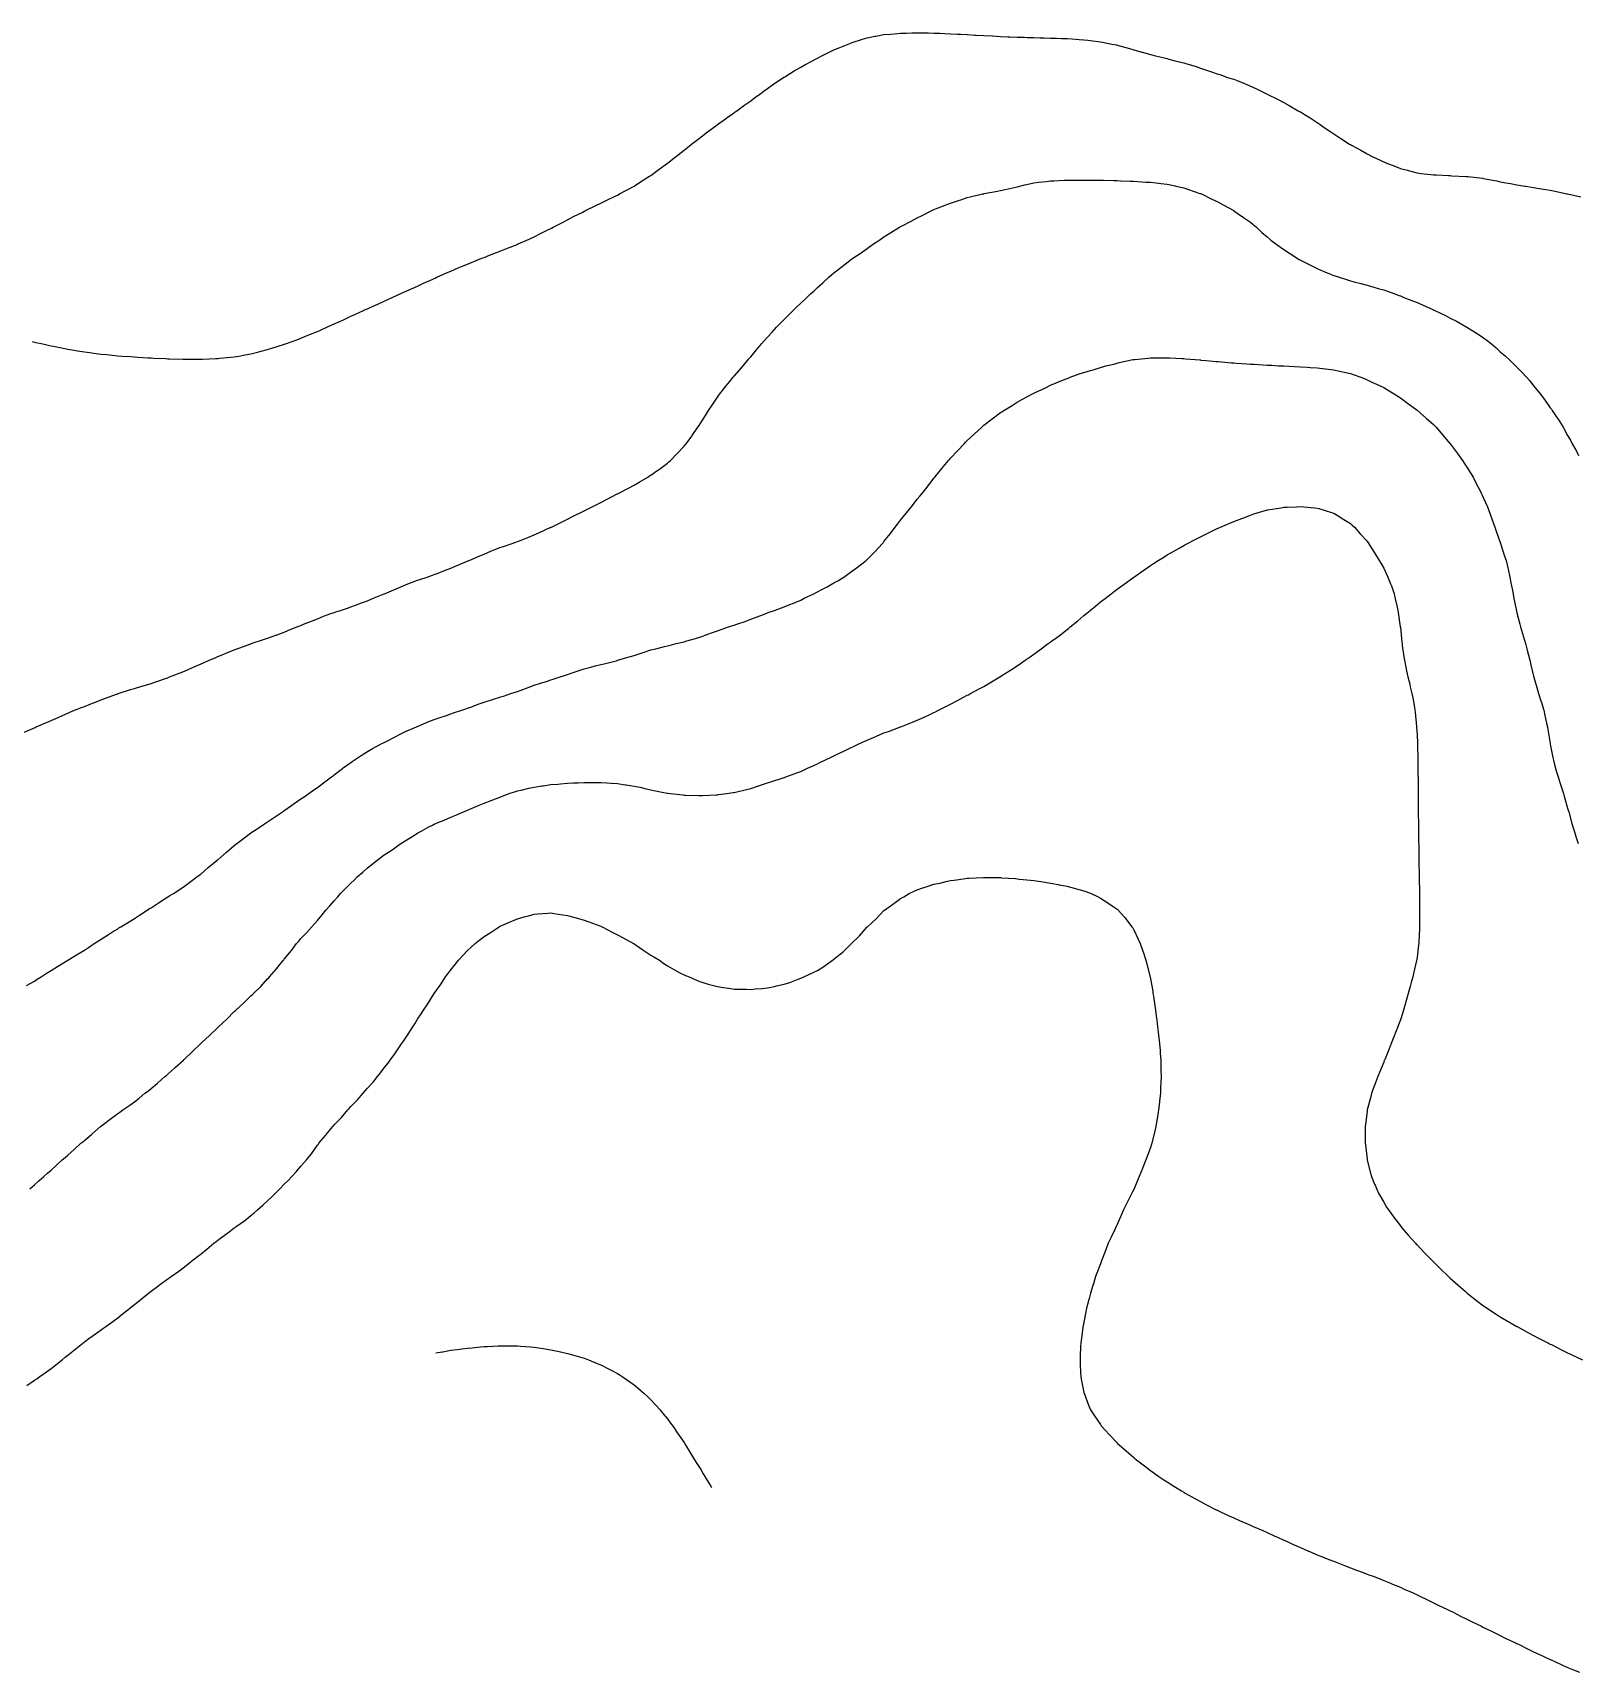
# Model space of a CAD drawing. Extents: x -717077 to -715000, y -984627 to -984000.
# Drawn here: x -716878.6 to -716785.9, y -984549.3 to -984450.8 of the extents above; entities that cross this region are included whole.
import ezdxf

# ---------------------------------------------------------------- set-up
doc = ezdxf.new("R2010")
doc.units = 0
doc.layers.add('buffer_B1_0_1_clip', color=7, linetype='Continuous')

msp = doc.modelspace()

# ---------------------------------------------------------------- linework, layer by layer
at = {"layer": 'buffer_B1_0_1_clip'}
for points in [[(-716878.644, -984469.357), (-716878.5, -984469.39), (-716878.409, -984469.41), (-716878.006, -984469.501), (-716877.595, -984469.596), (-716877.5, -984469.618), (-716877.354, -984469.648), (-716876.767, -984469.768), (-716876.5, -984469.822), (-716876.117, -984469.884), (-716875.917, -984469.918), (-716875.5, -984469.985), (-716875.043, -984470.044), (-716874.947, -984470.055), (-716874.5, -984470.111), (-716874.146, -984470.147), (-716873.824, -984470.177), (-716873.5, -984470.21), (-716873.23, -984470.231), (-716872.734, -984470.268), (-716872.5, -984470.286), (-716872.298, -984470.299), (-716871.665, -984470.337), (-716871.5, -984470.347), (-716871.353, -984470.354), (-716870.616, -984470.386), (-716870.5, -984470.391), (-716870.393, -984470.394), (-716869.582, -984470.419), (-716869.5, -984470.422), (-716869.421, -984470.421), (-716868.577, -984470.424), (-716868.5, -984470.424), (-716868.419, -984470.42), (-716867.614, -984470.388), (-716867.5, -984470.383), (-716867.367, -984470.368), (-716866.702, -984470.3), (-716866.5, -984470.278), (-716866.229, -984470.23), (-716865.84, -984470.161), (-716865.5, -984470.101), (-716865.022, -984469.979), (-716864.963, -984469.964), (-716864.5, -984469.846), (-716864.239, -984469.762), (-716863.541, -984469.542), (-716863.5, -984469.529), (-716863.48, -984469.522), (-716863.424, -984469.501), (-716862.749, -984469.252), (-716862.5, -984469.161), (-716862.034, -984468.968), (-716861.921, -984468.922), (-716861.5, -984468.75), (-716861.33, -984468.672), (-716860.946, -984468.501), (-716860.637, -984468.364), (-716860.5, -984468.305), (-716860.136, -984468.137), (-716859.951, -984468.051), (-716859.5, -984467.848), (-716859.265, -984467.737), (-716858.749, -984467.501), (-716858.577, -984467.424), (-716858.5, -984467.391), (-716858.298, -984467.299), (-716857.89, -984467.111), (-716857.5, -984466.938), (-716857.202, -984466.799), (-716856.546, -984466.501), (-716856.514, -984466.487), (-716856.5, -984466.481), (-716856.464, -984466.465), (-716855.827, -984466.174), (-716855.5, -984466.029), (-716855.139, -984465.863), (-716854.633, -984465.634), (-716854.5, -984465.574), (-716854.45, -984465.551), (-716854.341, -984465.501), (-716853.758, -984465.243), (-716853.5, -984465.131), (-716853.059, -984464.943), (-716852.857, -984464.858), (-716852.5, -984464.708), (-716852.353, -984464.648), (-716851.987, -984464.501), (-716851.639, -984464.362), (-716851.5, -984464.306), (-716851.18, -984464.181), (-716850.921, -984464.081), (-716850.5, -984463.914), (-716850.202, -984463.8), (-716849.524, -984463.525), (-716849.5, -984463.515), (-716849.49, -984463.511), (-716849.467, -984463.501), (-716848.794, -984463.207), (-716848.5, -984463.072), (-716848.119, -984462.883), (-716847.642, -984462.643), (-716847.5, -984462.572), (-716847.454, -984462.547), (-716847.368, -984462.501), (-716846.797, -984462.205), (-716846.5, -984462.055), (-716846.138, -984461.863), (-716845.583, -984461.584), (-716845.5, -984461.542), (-716845.474, -984461.528), (-716845.419, -984461.501), (-716844.804, -984461.197), (-716844.5, -984461.051), (-716844.131, -984460.87), (-716843.627, -984460.628), (-716843.5, -984460.567), (-716843.458, -984460.544), (-716843.376, -984460.501), (-716842.5, -984460.024), (-716842.181, -984459.821), (-716841.67, -984459.501), (-716841.567, -984459.435), (-716841.5, -984459.393), (-716841.078, -984459.079), (-716840.989, -984459.013), (-716840.5, -984458.66), (-716840.414, -984458.588), (-716840.304, -984458.501), (-716839.857, -984458.145), (-716839.5, -984457.873), (-716839.299, -984457.703), (-716839.047, -984457.501), (-716838.74, -984457.261), (-716838.5, -984457.083), (-716838.177, -984456.824), (-716837.737, -984456.501), (-716837.6, -984456.401), (-716837.5, -984456.332), (-716837.02, -984455.982), (-716836.896, -984455.898), (-716836.5, -984455.623), (-716836.43, -984455.572), (-716836.329, -984455.501), (-716835.848, -984455.153), (-716835.5, -984454.909), (-716835.272, -984454.729), (-716834.962, -984454.501), (-716834.696, -984454.306), (-716834.5, -984454.172), (-716834.112, -984453.889), (-716833.526, -984453.501), (-716833.511, -984453.491), (-716833.5, -984453.484), (-716833.457, -984453.458), (-716832.894, -984453.107), (-716832.5, -984452.878), (-716832.257, -984452.744), (-716831.799, -984452.501), (-716831.605, -984452.397), (-716831.5, -984452.343), (-716831.185, -984452.186), (-716830.94, -984452.061), (-716830.5, -984451.852), (-716830.256, -984451.745), (-716829.653, -984451.501), (-716829.545, -984451.457), (-716829.5, -984451.44), (-716829.41, -984451.411), (-716828.793, -984451.208), (-716828.5, -984451.12), (-716828.032, -984451.033), (-716827.979, -984451.023), (-716827.5, -984450.935), (-716827.102, -984450.9), (-716826.877, -984450.878), (-716826.5, -984450.845), (-716826.163, -984450.838), (-716825.829, -984450.83), (-716825.5, -984450.823), (-716825.172, -984450.829), (-716824.833, -984450.834), (-716824.5, -984450.84), (-716824.147, -984450.855), (-716823.865, -984450.867), (-716823.5, -984450.881), (-716823.101, -984450.901), (-716822.911, -984450.912), (-716822.5, -984450.932), (-716822.045, -984450.957), (-716821.961, -984450.962), (-716821.5, -984450.987), (-716821.011, -984451.012), (-716820.988, -984451.013), (-716820.5, -984451.039), (-716820.057, -984451.058), (-716819.94, -984451.061), (-716819.5, -984451.08), (-716819.093, -984451.094), (-716818.904, -984451.098), (-716818.5, -984451.111), (-716818.122, -984451.123), (-716817.874, -984451.127), (-716817.5, -984451.138), (-716817.151, -984451.152), (-716816.841, -984451.16), (-716816.5, -984451.173), (-716816.193, -984451.194), (-716815.784, -984451.218), (-716815.5, -984451.237), (-716815.265, -984451.266), (-716814.664, -984451.337), (-716814.5, -984451.357), (-716814.38, -984451.381), (-716813.813, -984451.501), (-716813.549, -984451.55), (-716813.5, -984451.559), (-716813.417, -984451.584), (-716812.762, -984451.763), (-716812.5, -984451.847), (-716812.019, -984451.982), (-716811.989, -984451.991), (-716811.5, -984452.131), (-716811.203, -984452.204), (-716810.668, -984452.333), (-716810.5, -984452.374), (-716810.399, -984452.4), (-716810.022, -984452.501), (-716809.597, -984452.598), (-716809.5, -984452.621), (-716809.323, -984452.678), (-716808.825, -984452.827), (-716808.5, -984452.94), (-716808.078, -984453.079), (-716807.837, -984453.164), (-716807.5, -984453.279), (-716807.335, -984453.336), (-716806.873, -984453.501), (-716806.588, -984453.589), (-716806.5, -984453.617), (-716806.305, -984453.697), (-716805.863, -984453.865), (-716805.5, -984454.026), (-716805.171, -984454.172), (-716804.502, -984454.501), (-716804.501, -984454.502), (-716804.5, -984454.502), (-716804.498, -984454.503), (-716803.826, -984454.827), (-716803.5, -984455.008), (-716803.179, -984455.18), (-716802.634, -984455.501), (-716802.546, -984455.547), (-716802.5, -984455.573), (-716802.315, -984455.686), (-716801.918, -984455.92), (-716801.5, -984456.206), (-716801.32, -984456.322), (-716801.073, -984456.501), (-716800.727, -984456.728), (-716800.5, -984456.896), (-716800.126, -984457.127), (-716799.554, -984457.501), (-716799.52, -984457.521), (-716799.5, -984457.533), (-716799.43, -984457.571), (-716798.87, -984457.871), (-716798.5, -984458.09), (-716798.222, -984458.223), (-716797.671, -984458.501), (-716797.553, -984458.554), (-716797.5, -984458.579), (-716797.371, -984458.63), (-716796.832, -984458.834), (-716796.5, -984458.974), (-716796.08, -984459.081), (-716795.862, -984459.139), (-716795.5, -984459.233), (-716795.26, -984459.262), (-716794.673, -984459.329), (-716794.5, -984459.349), (-716794.356, -984459.357), (-716793.608, -984459.393), (-716793.5, -984459.399), (-716793.403, -984459.404), (-716792.549, -984459.452), (-716792.5, -984459.454), (-716792.457, -984459.458), (-716792.082, -984459.501), (-716791.557, -984459.558), (-716791.5, -984459.566), (-716791.417, -984459.585), (-716790.712, -984459.713), (-716790.5, -984459.765), (-716790.172, -984459.829), (-716789.879, -984459.88), (-716789.5, -984459.958), (-716789.029, -984460.03), (-716788.959, -984460.042), (-716788.5, -984460.114), (-716788.165, -984460.166), (-716787.765, -984460.237), (-716787.5, -984460.279), (-716787.312, -984460.313), (-716786.511, -984460.491), (-716786.5, -984460.493), (-716786.493, -984460.494), (-716786.459, -984460.501), (-716785.669, -984460.67)], [(-716879.157, -984492.844), (-716878.594, -984492.595), (-716878.5, -984492.553), (-716878.465, -984492.537), (-716878.387, -984492.501), (-716877.77, -984492.232), (-716877.5, -984492.118), (-716877.074, -984491.928), (-716876.817, -984491.818), (-716876.5, -984491.68), (-716876.376, -984491.625), (-716876.09, -984491.501), (-716875.671, -984491.331), (-716875.5, -984491.265), (-716875.109, -984491.11), (-716874.954, -984491.048), (-716874.5, -984490.874), (-716874.229, -984490.773), (-716873.518, -984490.519), (-716873.5, -984490.513), (-716873.492, -984490.51), (-716873.468, -984490.501), (-716872.739, -984490.262), (-716872.5, -984490.188), (-716872.055, -984490.056), (-716871.971, -984490.031), (-716871.5, -984489.89), (-716871.211, -984489.791), (-716870.567, -984489.568), (-716870.5, -984489.545), (-716870.47, -984489.532), (-716870.395, -984489.501), (-716869.756, -984489.245), (-716869.5, -984489.146), (-716869.05, -984488.951), (-716868.878, -984488.879), (-716868.5, -984488.719), (-716868.353, -984488.648), (-716868.02, -984488.501), (-716867.657, -984488.344), (-716867.5, -984488.281), (-716867.13, -984488.131), (-716866.946, -984488.055), (-716866.5, -984487.88), (-716866.231, -984487.771), (-716865.504, -984487.505), (-716865.5, -984487.503), (-716865.499, -984487.503), (-716865.494, -984487.501), (-716864.745, -984487.256), (-716864.5, -984487.175), (-716864.006, -984486.996), (-716863.989, -984486.99), (-716863.5, -984486.814), (-716863.283, -984486.719), (-716862.741, -984486.501), (-716862.57, -984486.432), (-716862.5, -984486.405), (-716862.34, -984486.341), (-716861.858, -984486.144), (-716861.5, -984486.006), (-716861.141, -984485.86), (-716860.698, -984485.699), (-716860.5, -984485.623), (-716860.408, -984485.594), (-716860.118, -984485.501), (-716859.655, -984485.346), (-716859.5, -984485.294), (-716859.17, -984485.172), (-716858.923, -984485.079), (-716858.5, -984484.923), (-716858.208, -984484.794), (-716857.505, -984484.506), (-716857.5, -984484.504), (-716857.498, -984484.503), (-716857.494, -984484.501), (-716856.793, -984484.208), (-716856.5, -984484.091), (-716856.083, -984483.918), (-716855.815, -984483.816), (-716855.5, -984483.692), (-716855.357, -984483.645), (-716854.926, -984483.501), (-716854.611, -984483.391), (-716854.5, -984483.352), (-716854.259, -984483.26), (-716853.883, -984483.118), (-716853.5, -984482.972), (-716853.175, -984482.827), (-716852.567, -984482.568), (-716852.5, -984482.539), (-716852.474, -984482.528), (-716852.41, -984482.501), (-716851.771, -984482.23), (-716851.5, -984482.119), (-716851.065, -984481.936), (-716850.851, -984481.852), (-716850.5, -984481.71), (-716850.343, -984481.659), (-716849.88, -984481.501), (-716849.599, -984481.402), (-716849.5, -984481.366), (-716849.278, -984481.279), (-716848.876, -984481.126), (-716848.5, -984480.976), (-716848.176, -984480.826), (-716847.531, -984480.532), (-716847.5, -984480.518), (-716847.489, -984480.513), (-716847.464, -984480.501), (-716846.814, -984480.187), (-716846.5, -984480.034), (-716846.149, -984479.852), (-716845.542, -984479.544), (-716845.5, -984479.522), (-716845.486, -984479.515), (-716845.458, -984479.501), (-716844.819, -984479.183), (-716844.5, -984479.021), (-716844.158, -984478.843), (-716843.508, -984478.509), (-716843.5, -984478.505), (-716843.498, -984478.504), (-716843.493, -984478.501), (-716842.837, -984478.164), (-716842.5, -984477.981), (-716842.194, -984477.807), (-716841.676, -984477.501), (-716841.568, -984477.434), (-716841.5, -984477.388), (-716841.128, -984477.129), (-716840.976, -984477.025), (-716840.5, -984476.663), (-716840.413, -984476.589), (-716840.317, -984476.501), (-716839.907, -984476.094), (-716839.5, -984475.647), (-716839.433, -984475.569), (-716839.379, -984475.501), (-716839.038, -984475.039), (-716839.006, -984474.996), (-716838.674, -984474.501), (-716838.602, -984474.399), (-716838.5, -984474.243), (-716838.207, -984473.795), (-716838.025, -984473.501), (-716837.811, -984473.191), (-716837.5, -984472.711), (-716837.414, -984472.588), (-716837.358, -984472.501), (-716836.975, -984472.027), (-716836.775, -984471.776), (-716836.556, -984471.501), (-716836.53, -984471.471), (-716836.5, -984471.435), (-716836.054, -984470.947), (-716835.695, -984470.501), (-716835.603, -984470.398), (-716835.5, -984470.275), (-716835.143, -984469.859), (-716834.855, -984469.501), (-716834.686, -984469.315), (-716834.5, -984469.102), (-716834.209, -984468.792), (-716833.948, -984468.501), (-716833.726, -984468.276), (-716833.5, -984468.037), (-716833.226, -984467.775), (-716832.954, -984467.501), (-716832.721, -984467.281), (-716832.5, -984467.06), (-716832.206, -984466.796), (-716831.905, -984466.501), (-716831.692, -984466.309), (-716831.5, -984466.126), (-716831.166, -984465.835), (-716830.808, -984465.501), (-716830.64, -984465.361), (-716830.5, -984465.241), (-716830.084, -984464.918), (-716829.559, -984464.501), (-716829.525, -984464.476), (-716829.5, -984464.457), (-716829.363, -984464.364), (-716828.928, -984464.073), (-716828.5, -984463.766), (-716828.344, -984463.657), (-716828.128, -984463.501), (-716827.75, -984463.252), (-716827.5, -984463.083), (-716827.143, -984462.859), (-716826.575, -984462.501), (-716826.528, -984462.473), (-716826.5, -984462.457), (-716826.407, -984462.408), (-716825.871, -984462.131), (-716825.5, -984461.932), (-716825.212, -984461.789), (-716824.634, -984461.501), (-716824.542, -984461.46), (-716824.5, -984461.441), (-716824.402, -984461.403), (-716823.824, -984461.177), (-716823.5, -984461.053), (-716823.09, -984460.911), (-716822.825, -984460.826), (-716822.5, -984460.717), (-716822.324, -984460.677), (-716821.584, -984460.501), (-716821.515, -984460.486), (-716821.5, -984460.483), (-716821.477, -984460.479), (-716820.677, -984460.325), (-716820.5, -984460.29), (-716820.229, -984460.23), (-716819.856, -984460.145), (-716819.5, -984460.068), (-716819.043, -984459.959), (-716818.937, -984459.938), (-716818.5, -984459.84), (-716818.202, -984459.8), (-716817.747, -984459.748), (-716817.5, -984459.716), (-716817.297, -984459.704), (-716816.677, -984459.678), (-716816.5, -984459.669), (-716816.335, -984459.667), (-716815.666, -984459.667), (-716815.5, -984459.665), (-716815.336, -984459.666), (-716814.678, -984459.679), (-716814.5, -984459.68), (-716814.319, -984459.682), (-716813.699, -984459.7), (-716813.5, -984459.702), (-716813.294, -984459.707), (-716812.729, -984459.73), (-716812.5, -984459.736), (-716812.252, -984459.749), (-716811.781, -984459.783), (-716811.5, -984459.797), (-716811.165, -984459.837), (-716810.873, -984459.875), (-716810.5, -984459.917), (-716810.019, -984460.02), (-716809.971, -984460.03), (-716809.5, -984460.13), (-716809.224, -984460.225), (-716808.535, -984460.467), (-716808.5, -984460.479), (-716808.446, -984460.501), (-716807.808, -984460.809), (-716807.5, -984460.947), (-716807.145, -984461.147), (-716806.506, -984461.501), (-716806.502, -984461.504), (-716806.5, -984461.505), (-716806.487, -984461.514), (-716805.92, -984461.921), (-716805.5, -984462.204), (-716805.335, -984462.336), (-716805.129, -984462.501), (-716804.807, -984462.808), (-716804.5, -984463.073), (-716804.27, -984463.271), (-716803.969, -984463.501), (-716803.701, -984463.702), (-716803.5, -984463.835), (-716803.102, -984464.104), (-716802.572, -984464.429), (-716802.5, -984464.475), (-716802.483, -984464.484), (-716802.452, -984464.501), (-716801.821, -984464.822), (-716801.5, -984464.968), (-716801.13, -984465.131), (-716800.692, -984465.309), (-716800.5, -984465.39), (-716800.419, -984465.42), (-716800.178, -984465.501), (-716799.663, -984465.664), (-716799.5, -984465.711), (-716799.213, -984465.788), (-716798.88, -984465.881), (-716798.5, -984465.979), (-716798.094, -984466.095), (-716797.831, -984466.17), (-716797.5, -984466.264), (-716797.323, -984466.324), (-716796.838, -984466.501), (-716796.59, -984466.592), (-716796.5, -984466.627), (-716796.293, -984466.708), (-716795.869, -984466.87), (-716795.5, -984467.021), (-716795.162, -984467.163), (-716794.557, -984467.444), (-716794.5, -984467.47), (-716794.478, -984467.479), (-716794.431, -984467.501), (-716793.797, -984467.798), (-716793.5, -984467.949), (-716793.136, -984468.137), (-716792.5, -984468.501), (-716792.5, -984468.501), (-716792.5, -984468.502), (-716792.499, -984468.502), (-716791.881, -984468.883), (-716791.5, -984469.142), (-716791.289, -984469.29), (-716791.021, -984469.501), (-716790.742, -984469.743), (-716790.5, -984469.971), (-716790.217, -984470.218), (-716789.91, -984470.501), (-716789.697, -984470.699), (-716789.5, -984470.897), (-716789.197, -984471.198), (-716788.922, -984471.501), (-716788.729, -984471.73), (-716788.5, -984472.027), (-716788.284, -984472.285), (-716788.115, -984472.501), (-716787.845, -984472.847), (-716787.5, -984473.341), (-716787.431, -984473.432), (-716787.382, -984473.501), (-716787.138, -984473.863), (-716787.025, -984474.027), (-716786.733, -984474.501), (-716786.65, -984474.651), (-716786.5, -984474.941), (-716786.291, -984475.293), (-716786.176, -984475.501), (-716785.934, -984475.936), (-716785.8, -984476.201)], [(-716878.972, -984508.029), (-716878.5, -984507.758), (-716878.346, -984507.656), (-716878.106, -984507.501), (-716877.732, -984507.269), (-716877.5, -984507.129), (-716877.118, -984506.884), (-716876.505, -984506.506), (-716876.5, -984506.503), (-716876.499, -984506.502), (-716876.498, -984506.501), (-716875.876, -984506.126), (-716875.5, -984505.897), (-716875.264, -984505.737), (-716874.907, -984505.501), (-716874.658, -984505.344), (-716874.5, -984505.246), (-716874.047, -984504.955), (-716873.805, -984504.806), (-716873.5, -984504.617), (-716873.428, -984504.574), (-716873.309, -984504.501), (-716872.804, -984504.197), (-716872.5, -984504.012), (-716872.196, -984503.806), (-716871.73, -984503.501), (-716871.59, -984503.412), (-716871.5, -984503.356), (-716871.079, -984503.08), (-716870.984, -984503.017), (-716870.5, -984502.712), (-716870.37, -984502.632), (-716870.161, -984502.501), (-716869.761, -984502.241), (-716869.5, -984502.068), (-716869.179, -984501.823), (-716868.744, -984501.501), (-716868.607, -984501.395), (-716868.5, -984501.313), (-716868.061, -984500.941), (-716867.531, -984500.501), (-716867.514, -984500.488), (-716867.5, -984500.477), (-716867.317, -984500.318), (-716866.978, -984500.024), (-716866.5, -984499.63), (-716866.432, -984499.569), (-716866.348, -984499.501), (-716865.871, -984499.131), (-716865.5, -984498.869), (-716865.283, -984498.718), (-716864.952, -984498.501), (-716864.682, -984498.319), (-716864.5, -984498.203), (-716864.092, -984497.91), (-716863.558, -984497.559), (-716863.5, -984497.521), (-716863.489, -984497.512), (-716863.473, -984497.501), (-716862.907, -984497.095), (-716862.5, -984496.828), (-716862.31, -984496.692), (-716862.023, -984496.501), (-716861.72, -984496.281), (-716861.5, -984496.13), (-716861.149, -984495.852), (-716860.667, -984495.501), (-716860.573, -984495.429), (-716860.5, -984495.378), (-716860.007, -984494.995), (-716859.961, -984494.962), (-716859.5, -984494.633), (-716859.424, -984494.578), (-716859.308, -984494.501), (-716858.826, -984494.175), (-716858.5, -984493.975), (-716858.199, -984493.803), (-716857.637, -984493.501), (-716857.549, -984493.452), (-716857.5, -984493.427), (-716857.346, -984493.347), (-716856.893, -984493.108), (-716856.5, -984492.915), (-716856.216, -984492.786), (-716855.561, -984492.501), (-716855.519, -984492.483), (-716855.5, -984492.475), (-716855.455, -984492.456), (-716854.817, -984492.185), (-716854.5, -984492.06), (-716854.085, -984491.917), (-716853.83, -984491.831), (-716853.5, -984491.719), (-716853.338, -984491.663), (-716852.851, -984491.501), (-716852.592, -984491.41), (-716852.5, -984491.378), (-716852.308, -984491.309), (-716851.858, -984491.143), (-716851.5, -984491.018), (-716850.5, -984490.699), (-716850.35, -984490.651), (-716849.893, -984490.501), (-716849.5, -984490.365), (-716849.287, -984490.288), (-716848.868, -984490.134), (-716848.5, -984490.003), (-716848.118, -984489.883), (-716847.767, -984489.768), (-716847.5, -984489.683), (-716847.361, -984489.64), (-716846.941, -984489.501), (-716846.612, -984489.39), (-716846.5, -984489.351), (-716846.273, -984489.274), (-716845.867, -984489.135), (-716845.5, -984489.011), (-716845.093, -984488.909), (-716844.837, -984488.838), (-716844.5, -984488.75), (-716844.295, -984488.706), (-716843.503, -984488.504), (-716843.5, -984488.503), (-716843.499, -984488.503), (-716843.493, -984488.501), (-716842.722, -984488.28), (-716842.5, -984488.21), (-716842.067, -984488.068), (-716841.966, -984488.035), (-716841.5, -984487.882), (-716841.192, -984487.809), (-716840.668, -984487.67), (-716840.5, -984487.628), (-716840.395, -984487.607), (-716839.971, -984487.501), (-716839.592, -984487.409), (-716839.5, -984487.383), (-716839.331, -984487.332), (-716838.817, -984487.184), (-716838.5, -984487.083), (-716838.072, -984486.93), (-716837.846, -984486.848), (-716837.5, -984486.722), (-716837.33, -984486.671), (-716836.827, -984486.501), (-716836.581, -984486.421), (-716836.5, -984486.392), (-716836.33, -984486.331), (-716835.838, -984486.164), (-716835.5, -984486.038), (-716835.113, -984485.888), (-716834.741, -984485.742), (-716834.5, -984485.648), (-716834.389, -984485.613), (-716834.074, -984485.501), (-716833.651, -984485.351), (-716833.5, -984485.29), (-716833.147, -984485.148), (-716832.935, -984485.066), (-716832.5, -984484.881), (-716832.243, -984484.759), (-716831.705, -984484.501), (-716831.569, -984484.433), (-716831.5, -984484.396), (-716831.275, -984484.276), (-716830.914, -984484.088), (-716830.5, -984483.857), (-716830.277, -984483.724), (-716829.907, -984483.501), (-716829.664, -984483.337), (-716829.5, -984483.219), (-716829.087, -984482.914), (-716828.565, -984482.501), (-716828.531, -984482.471), (-716828.5, -984482.441), (-716828.038, -984481.963), (-716827.606, -984481.501), (-716827.557, -984481.444), (-716827.5, -984481.373), (-716827.115, -984480.887), (-716826.818, -984480.501), (-716826.679, -984480.322), (-716826.5, -984480.09), (-716826.24, -984479.761), (-716826.026, -984479.501), (-716825.793, -984479.208), (-716825.5, -984478.834), (-716825.348, -984478.653), (-716825.23, -984478.501), (-716824.905, -984478.097), (-716824.5, -984477.573), (-716824.469, -984477.533), (-716824.445, -984477.501), (-716824.178, -984477.18), (-716824.017, -984476.985), (-716823.617, -984476.501), (-716823.562, -984476.439), (-716823.5, -984476.37), (-716823.083, -984475.918), (-716822.695, -984475.501), (-716822.598, -984475.404), (-716822.5, -984475.306), (-716822.085, -984474.917), (-716821.634, -984474.501), (-716821.562, -984474.44), (-716821.5, -984474.389), (-716821.009, -984474.011), (-716820.999, -984474.002), (-716820.5, -984473.627), (-716820.425, -984473.577), (-716820.309, -984473.501), (-716819.809, -984473.192), (-716819.5, -984473.002), (-716819.174, -984472.827), (-716818.576, -984472.501), (-716818.526, -984472.475), (-716818.5, -984472.462), (-716818.426, -984472.427), (-716817.848, -984472.154), (-716817.5, -984471.991), (-716817.156, -984471.846), (-716816.623, -984471.624), (-716816.5, -984471.573), (-716816.449, -984471.552), (-716816.313, -984471.501), (-716815.714, -984471.287), (-716815.5, -984471.214), (-716815.094, -984471.095), (-716814.95, -984471.052), (-716814.5, -984470.921), (-716814.172, -984470.829), (-716813.709, -984470.711), (-716813.5, -984470.654), (-716813.38, -984470.621), (-716812.814, -984470.501), (-716812.553, -984470.448), (-716812.5, -984470.439), (-716812.433, -984470.434), (-716811.649, -984470.353), (-716811.5, -984470.342), (-716811.342, -984470.343), (-716810.668, -984470.334), (-716810.5, -984470.335), (-716810.346, -984470.347), (-716809.622, -984470.379), (-716809.5, -984470.388), (-716809.399, -984470.4), (-716808.536, -984470.465), (-716808.5, -984470.469), (-716808.472, -984470.473), (-716808.162, -984470.501), (-716807.556, -984470.557), (-716807.5, -984470.56), (-716807.438, -984470.563), (-716806.636, -984470.638), (-716806.5, -984470.644), (-716806.349, -984470.652), (-716805.706, -984470.707), (-716805.5, -984470.717), (-716805.275, -984470.726), (-716804.764, -984470.765), (-716804.5, -984470.775), (-716804.216, -984470.785), (-716803.81, -984470.812), (-716803.5, -984470.822), (-716803.165, -984470.836), (-716802.856, -984470.858), (-716802.5, -984470.872), (-716802.102, -984470.9), (-716801.915, -984470.917), (-716801.5, -984470.944), (-716801.006, -984471.007), (-716800.993, -984471.008), (-716800.5, -984471.069), (-716800.145, -984471.147), (-716799.778, -984471.224), (-716799.5, -984471.284), (-716799.338, -984471.339), (-716798.874, -984471.501), (-716798.609, -984471.61), (-716798.5, -984471.653), (-716798.208, -984471.794), (-716797.929, -984471.93), (-716797.5, -984472.13), (-716797.266, -984472.267), (-716796.867, -984472.501), (-716796.647, -984472.649), (-716796.5, -984472.744), (-716796.066, -984473.067), (-716795.576, -984473.426), (-716795.5, -984473.481), (-716795.489, -984473.49), (-716795.475, -984473.501), (-716794.958, -984473.959), (-716794.5, -984474.35), (-716794.424, -984474.426), (-716794.351, -984474.501), (-716793.963, -984474.964), (-716793.5, -984475.497), (-716793.498, -984475.499), (-716793.496, -984475.501), (-716793.486, -984475.515), (-716793.077, -984476.078), (-716792.766, -984476.501), (-716792.66, -984476.661), (-716792.5, -984476.9), (-716792.274, -984477.275), (-716792.138, -984477.501), (-716791.924, -984477.925), (-716791.757, -984478.244), (-716791.624, -984478.501), (-716791.585, -984478.586), (-716791.5, -984478.765), (-716791.277, -984479.278), (-716791.179, -984479.501), (-716791.003, -984479.998), (-716791.002, -984480.003), (-716790.818, -984480.501), (-716790.741, -984480.742), (-716790.5, -984481.428), (-716790.482, -984481.483), (-716790.475, -984481.501), (-716790.463, -984481.538), (-716790.241, -984482.242), (-716790.157, -984482.501), (-716790.052, -984482.949), (-716790.033, -984483.035), (-716789.921, -984483.501), (-716789.858, -984483.859), (-716789.784, -984484.217), (-716789.732, -984484.501), (-716789.698, -984484.7), (-716789.544, -984485.457), (-716789.536, -984485.501), (-716789.53, -984485.531), (-716789.5, -984485.65), (-716789.329, -984486.33), (-716789.282, -984486.501), (-716788.98, -984487.501), (-716788.886, -984487.887), (-716788.805, -984488.196), (-716788.729, -984488.501), (-716788.688, -984488.689), (-716788.5, -984489.451), (-716788.49, -984489.491), (-716788.487, -984489.501), (-716788.481, -984489.52), (-716788.267, -984490.269), (-716788.197, -984490.501), (-716788.06, -984490.941), (-716788.031, -984491.033), (-716787.888, -984491.501), (-716787.821, -984491.823), (-716787.719, -984492.282), (-716787.672, -984492.501), (-716787.651, -984492.652), (-716787.508, -984493.493), (-716787.507, -984493.501), (-716787.506, -984493.507), (-716787.5, -984493.54), (-716787.345, -984494.346), (-716787.309, -984494.501), (-716787.236, -984494.766), (-716787.136, -984495.138), (-716787.032, -984495.501), (-716786.898, -984495.899), (-716786.798, -984496.203), (-716786.699, -984496.501), (-716786.659, -984496.661), (-716786.5, -984497.247), (-716786.442, -984497.444), (-716786.424, -984497.501), (-716786.394, -984497.608), (-716786.228, -984498.229), (-716786.144, -984498.501), (-716785.989, -984498.99), (-716785.977, -984499.024), (-716785.82, -984499.501)], [(-716878.772, -984520.23), (-716878.5, -984520.001), (-716878.237, -984519.765), (-716877.944, -984519.501), (-716877.707, -984519.295), (-716877.5, -984519.111), (-716877.179, -984518.822), (-716876.828, -984518.501), (-716876.653, -984518.349), (-716876.5, -984518.212), (-716876.12, -984517.882), (-716875.706, -984517.501), (-716875.594, -984517.408), (-716875.5, -984517.327), (-716875.051, -984516.951), (-716874.54, -984516.501), (-716874.518, -984516.484), (-716874.5, -984516.471), (-716874.378, -984516.379), (-716873.946, -984516.056), (-716873.5, -984515.719), (-716873.37, -984515.632), (-716873.19, -984515.501), (-716872.782, -984515.22), (-716872.5, -984515.009), (-716872.214, -984514.788), (-716871.864, -984514.501), (-716871.659, -984514.342), (-716871.5, -984514.211), (-716871.114, -984513.888), (-716870.674, -984513.501), (-716870.579, -984513.422), (-716870.5, -984513.352), (-716870.044, -984512.958), (-716869.558, -984512.501), (-716869.527, -984512.475), (-716869.5, -984512.449), (-716869.004, -984511.997), (-716868.503, -984511.501), (-716868.502, -984511.5), (-716868.5, -984511.499), (-716868.468, -984511.469), (-716867.981, -984511.02), (-716867.5, -984510.541), (-716867.48, -984510.522), (-716867.46, -984510.501), (-716866.957, -984510.045), (-716866.5, -984509.596), (-716866.451, -984509.55), (-716866.402, -984509.501), (-716865.928, -984509.073), (-716865.5, -984508.653), (-716865.421, -984508.581), (-716865.344, -984508.501), (-716864.915, -984508.087), (-716864.5, -984507.631), (-716864.438, -984507.563), (-716864.389, -984507.501), (-716863.971, -984507.03), (-716863.749, -984506.75), (-716863.549, -984506.501), (-716863.526, -984506.476), (-716863.5, -984506.444), (-716863.076, -984505.925), (-716862.761, -984505.501), (-716862.637, -984505.365), (-716862.5, -984505.21), (-716862.151, -984504.85), (-716861.846, -984504.501), (-716861.678, -984504.324), (-716861.5, -984504.117), (-716861.218, -984503.784), (-716861.002, -984503.501), (-716860.763, -984503.238), (-716860.5, -984502.935), (-716860.296, -984502.706), (-716860.122, -984502.501), (-716859.811, -984502.191), (-716859.5, -984501.874), (-716859.309, -984501.693), (-716859.117, -984501.501), (-716858.786, -984501.216), (-716858.5, -984500.963), (-716858.242, -984500.76), (-716857.93, -984500.501), (-716857.683, -984500.319), (-716857.5, -984500.181), (-716857.089, -984499.913), (-716856.507, -984499.508), (-716856.5, -984499.503), (-716856.499, -984499.503), (-716856.497, -984499.501), (-716855.878, -984499.124), (-716855.5, -984498.887), (-716855.252, -984498.75), (-716854.821, -984498.501), (-716854.609, -984498.392), (-716854.5, -984498.336), (-716854.217, -984498.218), (-716853.909, -984498.093), (-716853.5, -984497.916), (-716853.203, -984497.798), (-716852.508, -984497.501), (-716852.503, -984497.499), (-716852.5, -984497.498), (-716852.495, -984497.496), (-716851.795, -984497.207), (-716851.5, -984497.083), (-716851.08, -984496.922), (-716850.813, -984496.814), (-716850.5, -984496.691), (-716850.361, -984496.641), (-716849.994, -984496.501), (-716849.624, -984496.378), (-716849.5, -984496.338), (-716849.288, -984496.29), (-716848.816, -984496.185), (-716848.5, -984496.112), (-716848.046, -984496.047), (-716847.965, -984496.037), (-716847.5, -984495.968), (-716847.069, -984495.932), (-716846.915, -984495.916), (-716846.5, -984495.88), (-716846.134, -984495.867), (-716845.85, -984495.851), (-716845.5, -984495.838), (-716845.16, -984495.842), (-716844.838, -984495.839), (-716844.5, -984495.843), (-716844.133, -984495.868), (-716843.879, -984495.88), (-716843.5, -984495.907), (-716843.028, -984495.973), (-716842.978, -984495.979), (-716842.5, -984496.05), (-716842.127, -984496.128), (-716841.782, -984496.22), (-716841.5, -984496.285), (-716841.315, -984496.316), (-716840.525, -984496.477), (-716840.5, -984496.481), (-716840.482, -984496.483), (-716840.311, -984496.501), (-716839.58, -984496.581), (-716839.5, -984496.59), (-716839.409, -984496.593), (-716838.612, -984496.613), (-716838.5, -984496.617), (-716838.388, -984496.613), (-716837.573, -984496.574), (-716837.5, -984496.572), (-716837.437, -984496.565), (-716836.962, -984496.501), (-716836.555, -984496.447), (-716836.5, -984496.439), (-716836.417, -984496.418), (-716835.745, -984496.256), (-716835.5, -984496.195), (-716835.037, -984496.038), (-716834.982, -984496.019), (-716834.5, -984495.86), (-716834.225, -984495.777), (-716833.557, -984495.558), (-716833.5, -984495.541), (-716833.471, -984495.531), (-716833.395, -984495.501), (-716832.739, -984495.263), (-716832.5, -984495.17), (-716832.041, -984494.961), (-716831.889, -984494.891), (-716831.5, -984494.712), (-716831.355, -984494.646), (-716831.058, -984494.501), (-716830.676, -984494.326), (-716830.5, -984494.243), (-716830.005, -984493.997), (-716829.987, -984493.988), (-716829.5, -984493.747), (-716829.33, -984493.672), (-716828.967, -984493.501), (-716828.643, -984493.358), (-716828.5, -984493.294), (-716828.134, -984493.135), (-716827.947, -984493.054), (-716827.5, -984492.861), (-716827.231, -984492.771), (-716826.509, -984492.501), (-716826.502, -984492.499), (-716826.5, -984492.498), (-716826.495, -984492.496), (-716825.78, -984492.222), (-716825.5, -984492.103), (-716825.089, -984491.912), (-716824.745, -984491.746), (-716824.5, -984491.63), (-716824.412, -984491.59), (-716824.231, -984491.501), (-716823.739, -984491.263), (-716823.5, -984491.139), (-716823.082, -984490.919), (-716822.721, -984490.722), (-716822.5, -984490.603), (-716822.432, -984490.57), (-716822.302, -984490.501), (-716821.778, -984490.224), (-716821.5, -984490.065), (-716821.142, -984489.859), (-716820.549, -984489.501), (-716820.519, -984489.483), (-716820.5, -984489.471), (-716820.419, -984489.421), (-716819.899, -984489.103), (-716819.5, -984488.837), (-716819.301, -984488.7), (-716819.027, -984488.501), (-716818.718, -984488.284), (-716818.5, -984488.123), (-716818.135, -984487.866), (-716817.64, -984487.501), (-716817.559, -984487.443), (-716817.5, -984487.397), (-716817.126, -984487.127), (-716816.979, -984487.023), (-716816.5, -984486.646), (-716816.419, -984486.583), (-716816.323, -984486.501), (-716815.867, -984486.134), (-716815.5, -984485.819), (-716815.325, -984485.676), (-716815.122, -984485.501), (-716814.778, -984485.223), (-716814.5, -984484.992), (-716814.219, -984484.782), (-716813.858, -984484.501), (-716813.654, -984484.348), (-716813.5, -984484.228), (-716813.07, -984483.931), (-716812.506, -984483.508), (-716812.5, -984483.503), (-716812.499, -984483.502), (-716812.498, -984483.501), (-716811.905, -984483.096), (-716811.5, -984482.808), (-716811.313, -984482.688), (-716811.03, -984482.501), (-716810.702, -984482.3), (-716810.5, -984482.172), (-716810.068, -984481.934), (-716809.741, -984481.743), (-716809.5, -984481.604), (-716809.433, -984481.568), (-716809.313, -984481.501), (-716808.773, -984481.229), (-716808.5, -984481.086), (-716808.104, -984480.897), (-716807.687, -984480.688), (-716807.5, -984480.596), (-716807.436, -984480.565), (-716807.306, -984480.501), (-716806.739, -984480.263), (-716806.5, -984480.164), (-716806.02, -984479.981), (-716805.956, -984479.957), (-716805.5, -984479.786), (-716805.287, -984479.714), (-716804.608, -984479.501), (-716804.523, -984479.478), (-716804.5, -984479.473), (-716804.466, -984479.467), (-716803.664, -984479.337), (-716803.5, -984479.312), (-716803.303, -984479.304), (-716802.723, -984479.278), (-716802.5, -984479.269), (-716802.289, -984479.29), (-716801.652, -984479.349), (-716801.5, -984479.364), (-716801.393, -984479.395), (-716801.015, -984479.501), (-716800.626, -984479.628), (-716800.5, -984479.667), (-716800.072, -984479.93), (-716799.983, -984479.984), (-716799.5, -984480.29), (-716799.387, -984480.388), (-716799.262, -984480.501), (-716798.905, -984480.907), (-716798.5, -984481.357), (-716798.439, -984481.44), (-716798.393, -984481.501), (-716798.226, -984481.775), (-716798.057, -984482.058), (-716797.772, -984482.501), (-716797.674, -984482.675), (-716797.5, -984482.96), (-716797.326, -984483.327), (-716797.245, -984483.501), (-716797.087, -984483.915), (-716797.038, -984484.039), (-716796.865, -984484.501), (-716796.801, -984484.802), (-716796.681, -984485.32), (-716796.641, -984485.501), (-716796.627, -984485.628), (-716796.501, -984486.5), (-716796.501, -984486.501), (-716796.501, -984486.503), (-716796.5, -984486.513), (-716796.411, -984487.412), (-716796.399, -984487.501), (-716796.381, -984487.62), (-716796.294, -984488.295), (-716796.26, -984488.501), (-716796.196, -984488.805), (-716796.131, -984489.132), (-716796.051, -984489.501), (-716795.94, -984489.942), (-716795.903, -984490.099), (-716795.803, -984490.501), (-716795.76, -984490.761), (-716795.657, -984491.344), (-716795.63, -984491.501), (-716795.619, -984491.621), (-716795.529, -984492.472), (-716795.526, -984492.501), (-716795.525, -984492.526), (-716795.5, -984492.986), (-716795.477, -984493.478), (-716795.475, -984493.501), (-716795.474, -984493.527), (-716795.454, -984494.455), (-716795.452, -984494.501), (-716795.451, -984494.55), (-716795.441, -984495.442), (-716795.44, -984495.501), (-716795.438, -984495.563), (-716795.432, -984496.433), (-716795.431, -984496.501), (-716795.43, -984496.572), (-716795.425, -984497.426), (-716795.423, -984497.501), (-716795.422, -984497.58), (-716795.415, -984498.417), (-716795.414, -984498.501), (-716795.412, -984498.589), (-716795.404, -984499.405), (-716795.4, -984499.602), (-716795.391, -984500.392), (-716795.389, -984500.501), (-716795.386, -984500.615), (-716795.376, -984501.377), (-716795.373, -984501.501), (-716795.37, -984501.631), (-716795.359, -984502.361), (-716795.356, -984502.501), (-716795.354, -984502.648), (-716795.347, -984503.348), (-716795.345, -984503.501), (-716795.345, -984503.656), (-716795.352, -984504.353), (-716795.352, -984504.501), (-716795.358, -984504.643), (-716795.396, -984505.397), (-716795.4, -984505.501), (-716795.41, -984505.592), (-716795.5, -984506.333), (-716795.52, -984506.482), (-716795.523, -984506.501), (-716795.53, -984506.531), (-716795.702, -984507.299), (-716795.756, -984507.501), (-716795.848, -984507.85), (-716795.909, -984508.092), (-716796.021, -984508.501), (-716796.125, -984508.877), (-716796.226, -984509.227), (-716796.303, -984509.501), (-716796.35, -984509.652), (-716796.5, -984510.093), (-716796.61, -984510.392), (-716796.654, -984510.501), (-716796.75, -984510.752), (-716796.887, -984511.115), (-716797.042, -984511.501), (-716797.17, -984511.832), (-716797.419, -984512.421), (-716797.452, -984512.501), (-716797.464, -984512.537), (-716797.5, -984512.629), (-716797.751, -984513.251), (-716797.859, -984513.501), (-716798.027, -984513.974), (-716798.062, -984514.064), (-716798.227, -984514.501), (-716798.281, -984514.721), (-716798.489, -984515.491), (-716798.492, -984515.501), (-716798.493, -984515.509), (-716798.5, -984515.567), (-716798.6, -984516.401), (-716798.613, -984516.501), (-716798.613, -984516.615), (-716798.608, -984517.393), (-716798.609, -984517.501), (-716798.6, -984517.601), (-716798.5, -984518.464), (-716798.496, -984518.497), (-716798.495, -984518.501), (-716798.493, -984518.508), (-716798.293, -984519.295), (-716798.233, -984519.501), (-716798.043, -984519.959), (-716798.018, -984520.02), (-716797.807, -984520.501), (-716797.698, -984520.7), (-716797.5, -984521.041), (-716797.327, -984521.328), (-716797.216, -984521.501), (-716796.917, -984521.919), (-716796.5, -984522.466), (-716796.485, -984522.486), (-716796.473, -984522.501), (-716796.306, -984522.696), (-716796.024, -984523.025), (-716795.598, -984523.501), (-716795.55, -984523.552), (-716795.5, -984523.603), (-716795.063, -984524.064), (-716794.63, -984524.501), (-716794.565, -984524.567), (-716794.5, -984524.629), (-716794.064, -984525.065), (-716793.606, -984525.501), (-716793.552, -984525.553), (-716793.5, -984525.6), (-716793.029, -984526.03), (-716792.615, -984526.386), (-716792.5, -984526.486), (-716792.492, -984526.493), (-716792.481, -984526.502), (-716791.934, -984526.936), (-716791.5, -984527.255), (-716791.357, -984527.359), (-716791.143, -984527.502), (-716790.756, -984527.758), (-716790.5, -984527.915), (-716790.136, -984528.138), (-716789.508, -984528.494), (-716789.5, -984528.498), (-716789.498, -984528.499), (-716789.494, -984528.502), (-716788.854, -984528.855), (-716788.5, -984529.041), (-716788.199, -984529.201), (-716787.605, -984529.502), (-716787.536, -984529.537), (-716787.5, -984529.555), (-716787.393, -984529.609), (-716786.872, -984529.873), (-716786.5, -984530.057), (-716786.2, -984530.202), (-716785.558, -984530.502)], [(-716878.949, -984532.053), (-716878.5, -984531.726), (-716878.364, -984531.638), (-716878.169, -984531.502), (-716877.774, -984531.227), (-716877.5, -984531.022), (-716877.207, -984530.795), (-716876.844, -984530.502), (-716876.65, -984530.352), (-716876.5, -984530.232), (-716876.094, -984529.908), (-716875.593, -984529.502), (-716875.541, -984529.461), (-716875.5, -984529.429), (-716875.229, -984529.231), (-716874.965, -984529.037), (-716874.5, -984528.692), (-716874.385, -984528.617), (-716874.221, -984528.502), (-716873.798, -984528.204), (-716873.5, -984527.978), (-716873.231, -984527.771), (-716872.899, -984527.502), (-716872.675, -984527.327), (-716872.5, -984527.185), (-716872.121, -984526.881), (-716871.656, -984526.502), (-716871.569, -984526.433), (-716871.5, -984526.379), (-716871.042, -984526.044), (-716870.994, -984526.008), (-716870.5, -984525.641), (-716870.416, -984525.586), (-716870.296, -984525.501), (-716869.829, -984525.173), (-716869.5, -984524.923), (-716869.262, -984524.739), (-716868.968, -984524.501), (-716868.706, -984524.296), (-716868.5, -984524.129), (-716868.152, -984523.85), (-716867.725, -984523.501), (-716867.599, -984523.403), (-716867.5, -984523.325), (-716867.026, -984522.976), (-716866.818, -984522.819), (-716866.5, -984522.581), (-716866.452, -984522.55), (-716866.385, -984522.501), (-716865.873, -984522.129), (-716865.5, -984521.831), (-716865.319, -984521.683), (-716865.109, -984521.501), (-716864.785, -984521.217), (-716864.5, -984520.949), (-716864.268, -984520.733), (-716864.03, -984520.501), (-716863.763, -984520.239), (-716863.5, -984519.962), (-716863.268, -984519.734), (-716863.046, -984519.501), (-716862.784, -984519.218), (-716862.5, -984518.877), (-716862.32, -984518.682), (-716862.173, -984518.501), (-716861.87, -984518.132), (-716861.5, -984517.607), (-716861.454, -984517.548), (-716861.423, -984517.501), (-716860.998, -984517.004), (-716860.98, -984516.981), (-716860.592, -984516.501), (-716860.549, -984516.453), (-716860.5, -984516.395), (-716860.059, -984515.943), (-716859.688, -984515.501), (-716859.597, -984515.405), (-716859.5, -984515.292), (-716859.112, -984514.889), (-716858.773, -984514.501), (-716858.642, -984514.36), (-716858.5, -984514.185), (-716858.169, -984513.833), (-716857.908, -984513.501), (-716857.721, -984513.28), (-716857.5, -984512.976), (-716857.29, -984512.712), (-716857.142, -984512.501), (-716856.866, -984512.136), (-716856.5, -984511.583), (-716856.465, -984511.536), (-716856.442, -984511.501), (-716856.313, -984511.315), (-716856.054, -984510.948), (-716855.781, -984510.501), (-716855.668, -984510.334), (-716855.5, -984510.055), (-716855.276, -984509.726), (-716855.138, -984509.501), (-716854.88, -984509.122), (-716854.5, -984508.502), (-716854.5, -984508.501), (-716854.5, -984508.501), (-716854.5, -984508.501), (-716854.08, -984507.921), (-716853.815, -984507.501), (-716853.677, -984507.325), (-716853.5, -984507.082), (-716853.239, -984506.763), (-716853.043, -984506.501), (-716852.774, -984506.227), (-716852.5, -984505.934), (-716852.274, -984505.728), (-716852.043, -984505.501), (-716851.734, -984505.268), (-716851.5, -984505.087), (-716851.142, -984504.86), (-716850.608, -984504.501), (-716850.538, -984504.464), (-716850.5, -984504.443), (-716850.4, -984504.401), (-716849.832, -984504.17), (-716849.5, -984504.028), (-716849.091, -984503.911), (-716848.835, -984503.836), (-716848.5, -984503.74), (-716848.274, -984503.728), (-716847.682, -984503.683), (-716847.5, -984503.673), (-716847.295, -984503.707), (-716846.775, -984503.776), (-716846.5, -984503.824), (-716846.053, -984503.949), (-716845.97, -984503.971), (-716845.5, -984504.105), (-716845.208, -984504.21), (-716844.549, -984504.452), (-716844.5, -984504.47), (-716844.478, -984504.479), (-716844.423, -984504.501), (-716843.816, -984504.818), (-716843.5, -984504.977), (-716843.16, -984505.162), (-716842.53, -984505.501), (-716842.513, -984505.514), (-716842.5, -984505.523), (-716842.431, -984505.57), (-716841.922, -984505.924), (-716841.5, -984506.205), (-716841.314, -984506.315), (-716840.981, -984506.501), (-716840.708, -984506.709), (-716840.5, -984506.85), (-716840.084, -984507.085), (-716839.745, -984507.257), (-716839.5, -984507.385), (-716839.418, -984507.419), (-716839.196, -984507.501), (-716838.72, -984507.722), (-716838.5, -984507.813), (-716838.062, -984507.94), (-716837.967, -984507.968), (-716837.5, -984508.097), (-716837.149, -984508.15), (-716836.806, -984508.195), (-716836.5, -984508.239), (-716836.244, -984508.245), (-716835.747, -984508.255), (-716835.5, -984508.261), (-716835.234, -984508.235), (-716834.804, -984508.198), (-716834.5, -984508.168), (-716834.078, -984508.079), (-716833.948, -984508.054), (-716833.5, -984507.955), (-716833.16, -984507.841), (-716832.643, -984507.645), (-716832.5, -984507.593), (-716832.437, -984507.565), (-716832.318, -984507.501), (-716831.751, -984507.251), (-716831.5, -984507.12), (-716831.116, -984506.886), (-716830.589, -984506.501), (-716830.534, -984506.468), (-716830.5, -984506.444), (-716830.205, -984506.206), (-716829.976, -984506.026), (-716829.5, -984505.559), (-716829.472, -984505.53), (-716829.45, -984505.501), (-716828.961, -984505.04), (-716828.5, -984504.51), (-716828.496, -984504.505), (-716828.494, -984504.501), (-716827.977, -984504.024), (-716827.5, -984503.533), (-716827.484, -984503.518), (-716827.468, -984503.501), (-716826.902, -984503.099), (-716826.5, -984502.806), (-716826.306, -984502.695), (-716825.979, -984502.501), (-716825.653, -984502.348), (-716825.5, -984502.274), (-716825.164, -984502.165), (-716824.912, -984502.089), (-716824.5, -984501.947), (-716824.128, -984501.874), (-716823.787, -984501.789), (-716823.5, -984501.727), (-716823.295, -984501.707), (-716822.601, -984501.603), (-716822.5, -984501.592), (-716822.411, -984501.59), (-716821.534, -984501.536), (-716821.5, -984501.535), (-716821.464, -984501.537), (-716820.545, -984501.546), (-716820.5, -984501.549), (-716820.447, -984501.555), (-716819.604, -984501.606), (-716819.5, -984501.618), (-716819.366, -984501.635), (-716818.699, -984501.7), (-716818.5, -984501.728), (-716818.232, -984501.77), (-716817.821, -984501.822), (-716817.5, -984501.875), (-716817.038, -984501.964), (-716816.973, -984501.975), (-716816.5, -984502.071), (-716816.156, -984502.157), (-716815.719, -984502.283), (-716815.5, -984502.341), (-716815.38, -984502.381), (-716815.064, -984502.501), (-716814.681, -984502.682), (-716814.5, -984502.774), (-716814.056, -984503.057), (-716813.68, -984503.321), (-716813.5, -984503.446), (-716813.47, -984503.471), (-716813.438, -984503.501), (-716813.068, -984503.934), (-716813.005, -984504.006), (-716812.613, -984504.501), (-716812.569, -984504.57), (-716812.5, -984504.687), (-716812.237, -984505.238), (-716812.125, -984505.501), (-716811.961, -984505.963), (-716811.927, -984506.075), (-716811.786, -984506.501), (-716811.722, -984506.723), (-716811.54, -984507.462), (-716811.529, -984507.501), (-716811.523, -984507.525), (-716811.5, -984507.631), (-716811.368, -984508.369), (-716811.35, -984508.501), (-716811.327, -984508.675), (-716811.234, -984509.236), (-716811.202, -984509.501), (-716811.159, -984509.843), (-716811.115, -984510.116), (-716811.07, -984510.501), (-716811.015, -984510.986), (-716811.011, -984511.013), (-716810.96, -984511.501), (-716810.923, -984511.924), (-716810.916, -984512.086), (-716810.882, -984512.501), (-716810.873, -984512.874), (-716810.875, -984513.127), (-716810.866, -984513.501), (-716810.88, -984513.881), (-716810.894, -984514.108), (-716810.908, -984514.501), (-716810.954, -984514.955), (-716810.964, -984515.038), (-716811.01, -984515.501), (-716811.081, -984515.921), (-716811.112, -984516.113), (-716811.177, -984516.501), (-716811.24, -984516.762), (-716811.403, -984517.405), (-716811.427, -984517.501), (-716811.443, -984517.558), (-716811.5, -984517.746), (-716811.701, -984518.301), (-716811.774, -984518.501), (-716811.956, -984518.957), (-716811.981, -984519.021), (-716812.178, -984519.501), (-716812.27, -984519.732), (-716812.5, -984520.277), (-716812.578, -984520.424), (-716812.619, -984520.501), (-716812.735, -984520.737), (-716812.91, -984521.091), (-716813.114, -984521.501), (-716813.232, -984521.77), (-716813.5, -984522.377), (-716813.545, -984522.457), (-716813.568, -984522.501), (-716813.627, -984522.629), (-716813.865, -984523.137), (-716814.031, -984523.501), (-716814.162, -984523.839), (-716814.367, -984524.368), (-716814.419, -984524.501), (-716814.438, -984524.563), (-716814.5, -984524.748), (-716814.711, -984525.29), (-716814.793, -984525.501), (-716814.928, -984525.93), (-716814.962, -984526.039), (-716815.11, -984526.502), (-716815.187, -984526.815), (-716815.319, -984527.32), (-716815.365, -984527.502), (-716815.384, -984527.617), (-716815.5, -984528.234), (-716815.546, -984528.456), (-716815.556, -984528.502), (-716815.564, -984528.566), (-716815.66, -984529.342), (-716815.682, -984529.502), (-716815.694, -984529.695), (-716815.716, -984530.286), (-716815.729, -984530.502), (-716815.724, -984530.726), (-716815.693, -984531.309), (-716815.688, -984531.502), (-716815.663, -984531.664), (-716815.5, -984532.47), (-716815.495, -984532.496), (-716815.494, -984532.502), (-716815.489, -984532.512), (-716815.223, -984533.224), (-716815.102, -984533.502), (-716814.868, -984533.87), (-716814.5, -984534.396), (-716814.459, -984534.46), (-716814.429, -984534.502), (-716813.986, -984534.988), (-716813.5, -984535.496), (-716813.497, -984535.499), (-716813.495, -984535.502), (-716812.968, -984535.97), (-716812.5, -984536.369), (-716812.43, -984536.432), (-716812.348, -984536.502), (-716811.868, -984536.869), (-716811.5, -984537.139), (-716811.294, -984537.295), (-716811.005, -984537.502), (-716810.701, -984537.702), (-716810.5, -984537.828), (-716810.09, -984538.092), (-716809.628, -984538.374), (-716809.5, -984538.453), (-716809.47, -984538.472), (-716809.419, -984538.502), (-716808.833, -984538.834), (-716808.5, -984539.013), (-716808.183, -984539.184), (-716807.553, -984539.502), (-716807.518, -984539.519), (-716807.5, -984539.528), (-716807.452, -984539.55), (-716806.839, -984539.841), (-716806.5, -984539.99), (-716806.149, -984540.151), (-716805.635, -984540.366), (-716805.5, -984540.425), (-716805.448, -984540.45), (-716805.331, -984540.502), (-716804.757, -984540.758), (-716804.5, -984540.87), (-716804.067, -984541.069), (-716803.826, -984541.175), (-716803.5, -984541.322), (-716803.378, -984541.379), (-716803.104, -984541.502), (-716802.691, -984541.693), (-716802.5, -984541.778), (-716802.009, -984541.992), (-716801.996, -984541.998), (-716801.5, -984542.205), (-716801.291, -984542.292), (-716800.741, -984542.502), (-716800.568, -984542.57), (-716800.5, -984542.594), (-716800.349, -984542.653), (-716799.85, -984542.852), (-716799.5, -984542.985), (-716799.129, -984543.131), (-716798.723, -984543.279), (-716798.5, -984543.363), (-716798.401, -984543.403), (-716798.138, -984543.502), (-716797.679, -984543.681), (-716797.5, -984543.745), (-716797.081, -984543.921), (-716796.968, -984543.969), (-716796.5, -984544.162), (-716796.267, -984544.268), (-716795.735, -984544.502), (-716795.575, -984544.576), (-716795.5, -984544.61), (-716795.289, -984544.713), (-716794.902, -984544.903), (-716794.5, -984545.097), (-716794.229, -984545.231), (-716793.662, -984545.502), (-716793.555, -984545.556), (-716793.5, -984545.583), (-716793.337, -984545.664), (-716792.89, -984545.891), (-716792.5, -984546.083), (-716792.219, -984546.221), (-716791.631, -984546.502), (-716791.544, -984546.545), (-716791.5, -984546.567), (-716791.371, -984546.631), (-716790.877, -984546.878), (-716790.5, -984547.064), (-716790.205, -984547.207), (-716789.586, -984547.502), (-716789.529, -984547.53), (-716789.5, -984547.544), (-716789.416, -984547.585), (-716788.858, -984547.86), (-716788.5, -984548.034), (-716788.182, -984548.183), (-716787.509, -984548.492), (-716787.5, -984548.497), (-716787.497, -984548.498), (-716787.489, -984548.502), (-716786.81, -984548.812), (-716786.5, -984548.95), (-716786.111, -984549.113), (-716785.742, -984549.259)], [(-716854.408, -984530.083), (-716854.016, -984530.017), (-716853.988, -984530.013), (-716853.5, -984529.926), (-716853.121, -984529.881), (-716852.837, -984529.839), (-716852.5, -984529.796), (-716852.228, -984529.774), (-716851.722, -984529.723), (-716851.5, -984529.705), (-716851.304, -984529.698), (-716850.664, -984529.666), (-716850.5, -984529.66), (-716850.34, -984529.662), (-716849.667, -984529.668), (-716849.5, -984529.671), (-716849.316, -984529.686), (-716848.729, -984529.73), (-716848.5, -984529.749), (-716848.21, -984529.792), (-716847.843, -984529.844), (-716847.5, -984529.896), (-716847.003, -984530.005), (-716846.996, -984530.006), (-716846.5, -984530.114), (-716846.201, -984530.202), (-716845.636, -984530.366), (-716845.5, -984530.405), (-716845.43, -984530.432), (-716845.245, -984530.502), (-716844.716, -984530.718), (-716844.5, -984530.804), (-716844.039, -984531.041), (-716843.88, -984531.122), (-716843.5, -984531.316), (-716843.387, -984531.388), (-716843.209, -984531.502), (-716842.5, -984532.004), (-716842.23, -984532.231), (-716841.91, -984532.502), (-716841.701, -984532.702), (-716841.5, -984532.896), (-716841.211, -984533.212), (-716840.945, -984533.502), (-716840.748, -984533.749), (-716840.5, -984534.054), (-716840.31, -984534.311), (-716840.165, -984534.502), (-716839.899, -984534.9), (-716839.5, -984535.472), (-716839.489, -984535.49), (-716839.481, -984535.502), (-716839.451, -984535.551), (-716839.111, -984536.113), (-716838.865, -984536.502), (-716838.729, -984536.73), (-716838.5, -984537.097), (-716838.35, -984537.351), (-716838.256, -984537.502), (-716837.973, -984537.974), (-716837.877, -984538.125), (-716837.849, -984538.17)]]:
    msp.add_lwpolyline(points, dxfattribs=at)

doc.saveas('drawing.dxf')
